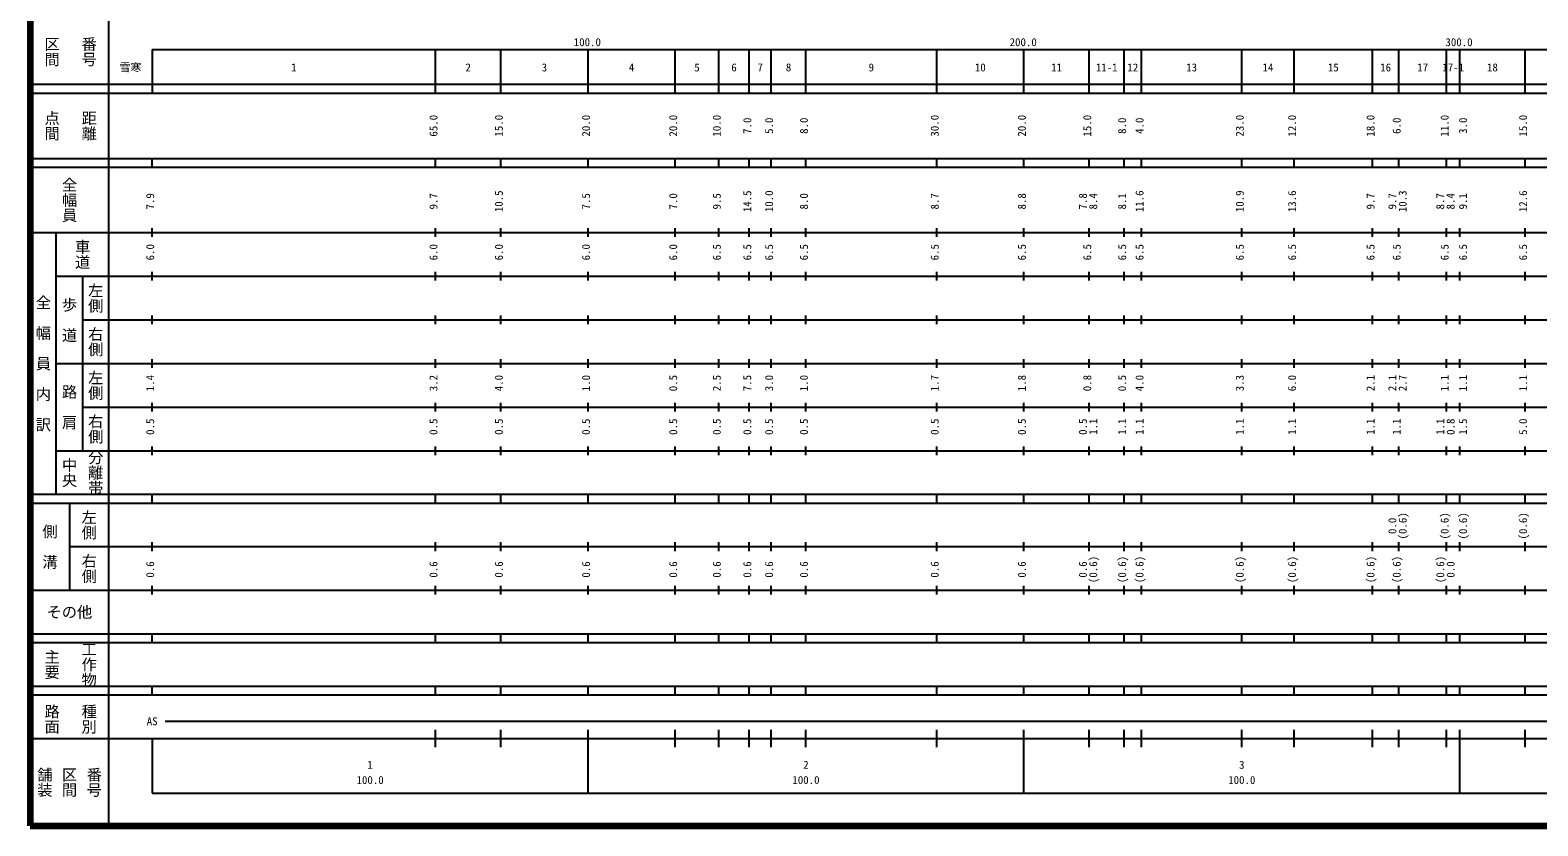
# Model space of a CAD drawing. Units: millimetres on the paper, enlarged 1000 times. Extents: x 40000 to 680000, y 20000 to 380000.
# Drawn here: x 40000 to 385927, y 20000 to 202409 of the extents above; entities that cross this region are included whole.
import ezdxf
from ezdxf.enums import TextEntityAlignment as Align

# ---------------------------------------------------------------- set-up
doc = ezdxf.new("R2010")
doc.units = ezdxf.units.MM
doc.header["$LTSCALE"] = 1000
doc.layers.add('M-TTL', color=2, linetype='Continuous', lineweight=140)
doc.layers.add('M-TTL-BAND', color=7, linetype='Continuous', lineweight=25)
doc.styles.add('@ＭＳ ゴシック', font='')
doc.styles.add('ＭＳ ゴシック', font='')
doc.styles.get('@ＭＳ ゴシック').set_extended_font_data('@MS Gothic')
doc.styles.get('ＭＳ ゴシック').set_extended_font_data('MS Gothic')

msp = doc.modelspace()

# ---------------------------------------------------------------- linework, layer by layer
at = {"layer": 'M-TTL'}
for p, q in [((40000, 380000), (40000, 20000)), ((40000, 20000), (680000, 20000))]:
    msp.add_line(p, q, dxfattribs=at)
at = {"layer": 'M-TTL-BAND'}
for p, q in [((58000, 370000), (58000, 20000)), ((68000, 198000), (579000, 198000)), ((68000, 198000), (68000, 188000)), ((133000, 188000), (133000, 198000)), ((148000, 188000), (148000, 198000)), ((168000, 188000), (168000, 198000)), ((188000, 188000), (188000, 198000)), ((198000, 188000), (198000, 198000)), ((205000, 188000), (205000, 198000)), ((210000, 188000), (210000, 198000)), ((218000, 188000), (218000, 198000)), ((248000, 188000), (248000, 198000)), ((268000, 188000), (268000, 198000)), ((283000, 188000), (283000, 198000)), ((291000, 188000), (291000, 198000)), ((295000, 188000), (295000, 198000)), ((318000, 188000), (318000, 198000)), ((330000, 188000), (330000, 198000)), ((348000, 188000), (348000, 198000)), ((354000, 188000), (354000, 198000)), ((365000, 188000), (365000, 198000)), ((368000, 188000), (368000, 198000)), ((383000, 188000), (383000, 198000)), ((40000, 190000), (579000, 190000)), ((40000, 188000), (579000, 188000)), ((40000, 173000), (579000, 173000)), ((68000, 171000), (68000, 173000)), ((133000, 171000), (133000, 173000)), ((148000, 171000), (148000, 173000)), ((168000, 171000), (168000, 173000)), ((188000, 171000), (188000, 173000)), ((198000, 171000), (198000, 173000)), ((205000, 171000), (205000, 173000)), ((210000, 171000), (210000, 173000)), ((218000, 171000), (218000, 173000)), ((248000, 171000), (248000, 173000)), ((268000, 171000), (268000, 173000)), ((283000, 171000), (283000, 173000)), ((291000, 171000), (291000, 173000)), ((295000, 171000), (295000, 173000)), ((318000, 171000), (318000, 173000)), ((330000, 171000), (330000, 173000)), ((348000, 171000), (348000, 173000)), ((354000, 171000), (354000, 173000)), ((365000, 171000), (365000, 173000)), ((368000, 171000), (368000, 173000)), ((383000, 171000), (383000, 173000)), ((40000, 171000), (579000, 171000)), ((40000, 156000), (579000, 156000)), ((46000, 96000), (46000, 156000)), ((68000, 155000), (68000, 157000)), ((133000, 155000), (133000, 157000)), ((148000, 155000), (148000, 157000)), ((168000, 155000), (168000, 157000)), ((188000, 155000), (188000, 157000)), ((198000, 155000), (198000, 157000)), ((205000, 155000), (205000, 157000)), ((210000, 155000), (210000, 157000)), ((218000, 155000), (218000, 157000)), ((248000, 155000), (248000, 157000)), ((268000, 155000), (268000, 157000)), ((283000, 155000), (283000, 157000)), ((291000, 155000), (291000, 157000)), ((295000, 155000), (295000, 157000)), ((318000, 155000), (318000, 157000)), ((330000, 155000), (330000, 157000)), ((348000, 155000), (348000, 157000)), ((354000, 155000), (354000, 157000)), ((365000, 155000), (365000, 157000)), ((368000, 155000), (368000, 157000)), ((383000, 155000), (383000, 157000)), ((46000, 146000), (579000, 146000)), ((52000, 146000), (52000, 106000)), ((68000, 145000), (68000, 147000)), ((133000, 145000), (133000, 147000)), ((148000, 145000), (148000, 147000)), ((168000, 145000), (168000, 147000)), ((188000, 145000), (188000, 147000)), ((198000, 145000), (198000, 147000)), ((205000, 145000), (205000, 147000)), ((210000, 145000), (210000, 147000)), ((218000, 145000), (218000, 147000)), ((248000, 145000), (248000, 147000)), ((268000, 145000), (268000, 147000)), ((283000, 145000), (283000, 147000)), ((291000, 145000), (291000, 147000)), ((295000, 145000), (295000, 147000)), ((318000, 145000), (318000, 147000)), ((330000, 145000), (330000, 147000)), ((348000, 145000), (348000, 147000)), ((354000, 145000), (354000, 147000)), ((365000, 145000), (365000, 147000)), ((368000, 145000), (368000, 147000)), ((383000, 145000), (383000, 147000)), ((52000, 136000), (579000, 136000)), ((68000, 135000), (68000, 137000)), ((133000, 135000), (133000, 137000)), ((148000, 135000), (148000, 137000)), ((168000, 135000), (168000, 137000)), ((188000, 135000), (188000, 137000)), ((198000, 135000), (198000, 137000)), ((205000, 135000), (205000, 137000)), ((210000, 135000), (210000, 137000)), ((218000, 135000), (218000, 137000)), ((248000, 135000), (248000, 137000)), ((268000, 135000), (268000, 137000)), ((283000, 135000), (283000, 137000)), ((291000, 135000), (291000, 137000)), ((295000, 135000), (295000, 137000)), ((318000, 135000), (318000, 137000)), ((330000, 135000), (330000, 137000)), ((348000, 135000), (348000, 137000)), ((354000, 135000), (354000, 137000)), ((365000, 135000), (365000, 137000)), ((368000, 135000), (368000, 137000)), ((383000, 135000), (383000, 137000)), ((46000, 126000), (579000, 126000)), ((68000, 125000), (68000, 127000)), ((133000, 125000), (133000, 127000)), ((148000, 125000), (148000, 127000)), ((168000, 125000), (168000, 127000)), ((188000, 125000), (188000, 127000)), ((198000, 125000), (198000, 127000)), ((205000, 125000), (205000, 127000)), ((210000, 125000), (210000, 127000)), ((218000, 125000), (218000, 127000)), ((248000, 125000), (248000, 127000)), ((268000, 125000), (268000, 127000)), ((283000, 125000), (283000, 127000)), ((291000, 125000), (291000, 127000)), ((295000, 125000), (295000, 127000)), ((318000, 125000), (318000, 127000)), ((330000, 125000), (330000, 127000)), ((348000, 125000), (348000, 127000)), ((354000, 125000), (354000, 127000)), ((365000, 125000), (365000, 127000)), ((368000, 125000), (368000, 127000)), ((383000, 125000), (383000, 127000)), ((52000, 116000), (579000, 116000)), ((68000, 115000), (68000, 117000)), ((133000, 115000), (133000, 117000)), ((148000, 115000), (148000, 117000)), ((168000, 115000), (168000, 117000)), ((188000, 115000), (188000, 117000)), ((198000, 115000), (198000, 117000)), ((205000, 115000), (205000, 117000)), ((210000, 115000), (210000, 117000)), ((218000, 115000), (218000, 117000)), ((248000, 115000), (248000, 117000)), ((268000, 115000), (268000, 117000)), ((283000, 115000), (283000, 117000)), ((291000, 115000), (291000, 117000)), ((295000, 115000), (295000, 117000)), ((318000, 115000), (318000, 117000)), ((330000, 115000), (330000, 117000)), ((348000, 115000), (348000, 117000)), ((354000, 115000), (354000, 117000)), ((365000, 115000), (365000, 117000)), ((368000, 115000), (368000, 117000)), ((383000, 115000), (383000, 117000)), ((46000, 106000), (579000, 106000)), ((68000, 105000), (68000, 107000)), ((133000, 105000), (133000, 107000)), ((148000, 105000), (148000, 107000)), ((168000, 105000), (168000, 107000)), ((188000, 105000), (188000, 107000)), ((198000, 105000), (198000, 107000)), ((205000, 105000), (205000, 107000)), ((210000, 105000), (210000, 107000)), ((218000, 105000), (218000, 107000)), ((248000, 105000), (248000, 107000)), ((268000, 105000), (268000, 107000)), ((283000, 105000), (283000, 107000)), ((291000, 105000), (291000, 107000)), ((295000, 105000), (295000, 107000)), ((318000, 105000), (318000, 107000)), ((330000, 105000), (330000, 107000)), ((348000, 105000), (348000, 107000)), ((354000, 105000), (354000, 107000)), ((365000, 105000), (365000, 107000)), ((368000, 105000), (368000, 107000)), ((383000, 105000), (383000, 107000)), ((40000, 96000), (579000, 96000)), ((40000, 94000), (579000, 94000)), ((49000, 94000), (49000, 74000)), ((68000, 94000), (68000, 96000)), ((133000, 94000), (133000, 96000)), ((148000, 94000), (148000, 96000)), ((168000, 94000), (168000, 96000)), ((188000, 94000), (188000, 96000)), ((198000, 94000), (198000, 96000)), ((205000, 94000), (205000, 96000)), ((210000, 94000), (210000, 96000)), ((218000, 94000), (218000, 96000)), ((248000, 94000), (248000, 96000)), ((268000, 94000), (268000, 96000)), ((283000, 94000), (283000, 96000)), ((291000, 94000), (291000, 96000)), ((295000, 94000), (295000, 96000)), ((318000, 94000), (318000, 96000)), ((330000, 94000), (330000, 96000)), ((348000, 94000), (348000, 96000)), ((354000, 94000), (354000, 96000)), ((365000, 94000), (365000, 96000)), ((368000, 94000), (368000, 96000)), ((383000, 94000), (383000, 96000)), ((49000, 84000), (579000, 84000)), ((68000, 83000), (68000, 85000)), ((133000, 83000), (133000, 85000)), ((148000, 83000), (148000, 85000)), ((168000, 83000), (168000, 85000)), ((188000, 83000), (188000, 85000)), ((198000, 83000), (198000, 85000)), ((205000, 83000), (205000, 85000)), ((210000, 83000), (210000, 85000)), ((218000, 83000), (218000, 85000)), ((248000, 83000), (248000, 85000)), ((268000, 83000), (268000, 85000)), ((283000, 83000), (283000, 85000)), ((291000, 83000), (291000, 85000)), ((295000, 83000), (295000, 85000)), ((318000, 83000), (318000, 85000)), ((330000, 83000), (330000, 85000)), ((348000, 83000), (348000, 85000)), ((354000, 83000), (354000, 85000)), ((365000, 83000), (365000, 85000)), ((368000, 83000), (368000, 85000)), ((383000, 83000), (383000, 85000)), ((40000, 74000), (579000, 74000)), ((68000, 73000), (68000, 75000)), ((133000, 73000), (133000, 75000)), ((148000, 73000), (148000, 75000)), ((168000, 73000), (168000, 75000)), ((188000, 73000), (188000, 75000)), ((198000, 73000), (198000, 75000)), ((205000, 73000), (205000, 75000)), ((210000, 73000), (210000, 75000)), ((218000, 73000), (218000, 75000)), ((248000, 73000), (248000, 75000)), ((268000, 73000), (268000, 75000)), ((283000, 73000), (283000, 75000)), ((291000, 73000), (291000, 75000)), ((295000, 73000), (295000, 75000)), ((318000, 73000), (318000, 75000)), ((330000, 73000), (330000, 75000)), ((348000, 73000), (348000, 75000)), ((354000, 73000), (354000, 75000)), ((365000, 73000), (365000, 75000)), ((368000, 73000), (368000, 75000)), ((383000, 73000), (383000, 75000)), ((40000, 64000), (579000, 64000)), ((68000, 62000), (68000, 64000)), ((133000, 62000), (133000, 64000)), ((148000, 62000), (148000, 64000)), ((168000, 62000), (168000, 64000)), ((188000, 62000), (188000, 64000)), ((198000, 62000), (198000, 64000)), ((205000, 62000), (205000, 64000)), ((210000, 62000), (210000, 64000)), ((218000, 62000), (218000, 64000)), ((248000, 62000), (248000, 64000)), ((268000, 62000), (268000, 64000)), ((283000, 62000), (283000, 64000)), ((291000, 62000), (291000, 64000)), ((295000, 62000), (295000, 64000)), ((318000, 62000), (318000, 64000)), ((330000, 62000), (330000, 64000)), ((348000, 62000), (348000, 64000)), ((354000, 62000), (354000, 64000)), ((365000, 62000), (365000, 64000)), ((368000, 62000), (368000, 64000)), ((383000, 62000), (383000, 64000)), ((40000, 62000), (579000, 62000)), ((40000, 52000), (579000, 52000)), ((68000, 50000), (68000, 52000)), ((133000, 50000), (133000, 52000)), ((148000, 50000), (148000, 52000)), ((168000, 50000), (168000, 52000)), ((188000, 50000), (188000, 52000)), ((198000, 50000), (198000, 52000)), ((205000, 50000), (205000, 52000)), ((210000, 50000), (210000, 52000)), ((218000, 50000), (218000, 52000)), ((248000, 50000), (248000, 52000)), ((268000, 50000), (268000, 52000)), ((283000, 50000), (283000, 52000)), ((291000, 50000), (291000, 52000)), ((295000, 50000), (295000, 52000)), ((318000, 50000), (318000, 52000)), ((330000, 50000), (330000, 52000)), ((348000, 50000), (348000, 52000)), ((354000, 50000), (354000, 52000)), ((365000, 50000), (365000, 52000)), ((368000, 50000), (368000, 52000)), ((383000, 50000), (383000, 52000)), ((40000, 50000), (579000, 50000)), ((71000, 44000), (565000, 44000)), ((133000, 38000), (133000, 42000)), ((148000, 38000), (148000, 42000)), ((168000, 27500), (168000, 42000)), ((188000, 38000), (188000, 42000)), ((198000, 38000), (198000, 42000)), ((205000, 38000), (205000, 42000)), ((210000, 38000), (210000, 42000)), ((218000, 38000), (218000, 42000)), ((248000, 38000), (248000, 42000)), ((268000, 27500), (268000, 42000)), ((283000, 38000), (283000, 42000)), ((291000, 38000), (291000, 42000)), ((295000, 38000), (295000, 42000)), ((318000, 38000), (318000, 42000)), ((330000, 38000), (330000, 42000)), ((348000, 38000), (348000, 42000)), ((354000, 38000), (354000, 42000)), ((365000, 38000), (365000, 42000)), ((368000, 27500), (368000, 42000)), ((383000, 38000), (383000, 42000)), ((40000, 40000), (579000, 40000)), ((68000, 40000), (68000, 27500)), ((68000, 27500), (579000, 27500))]:
    msp.add_line(p, q, dxfattribs=at)

# ---------------------------------------------------------------- texts
at = {"layer": 'M-TTL-BAND', "style": '@ＭＳ ゴシック'}
for s, p in [('区間', (45000, 197500)), ('番号', (53500, 197500)), ('点間', (45000, 180500)), ('距離', (53500, 180500)), ('全幅員', (49000, 163500)), ('車道', (52000, 151000)), ('左側', (55000, 141000)), ('全\u3000幅\u3000員\u3000内\u3000訳', (43000, 126000)), ('歩\u3000道', (49000, 136000)), ('右側', (55000, 131000)), ('路\u3000肩', (49000, 116000)), ('左側', (55000, 121000)), ('右側', (55000, 111000)), ('中央', (49000, 101000)), ('分離帯', (55000, 101000)), ('左側', (53500, 89000)), ('側\u3000溝', (44500, 84000)), ('右側', (53500, 79000)), ('主要', (45000, 57000)), ('工作物', (53500, 57000)), ('路面', (45000, 44500)), ('種別', (53500, 44500)), ('舗装', (43333, 30000)), ('区間', (49000, 30000)), ('番号', (54667, 30000))]:
    msp.add_text(s, height=2566, rotation=270, dxfattribs=at).set_placement(p, align=Align.MIDDLE_CENTER)
at = {"layer": 'M-TTL-BAND', "style": 'ＭＳ ゴシック'}
for s, p in [('100.0', (167844, 198195)), ('200.0', (267844, 198195)), ('300.0', (367844, 198195)), ('雪寒', (63017, 192405)), ('1', (100500, 192405)), ('2', (140500, 192405)), ('3', (158000, 192405)), ('4', (178000, 192405)), ('5', (193000, 192405)), ('6', (201500, 192405)), ('7', (207500, 192405)), ('8', (214000, 192405)), ('9', (233000, 192405)), ('10', (258000, 192405)), ('11', (275500, 192405)), ('11-1', (287000, 192405)), ('12', (293000, 192405)), ('13', (306500, 192405)), ('14', (324000, 192405)), ('15', (339000, 192405)), ('16', (351000, 192405)), ('17', (359500, 192405)), ('17-1', (366500, 192405)), ('18', (375500, 192405)), ('AS', (68000, 42500)), ('1', (118000, 32523)), ('2', (218000, 32523)), ('3', (318000, 32523)), ('100.0', (118000, 29033)), ('100.0', (218000, 29033)), ('100.0', (318000, 29033))]:
    msp.add_text(s, height=1833, dxfattribs=at).set_placement(p, align=Align.BOTTOM_CENTER)
for s, p in [('65.0', (134000, 180500)), ('15.0', (149000, 180500)), ('20.0', (169000, 180500)), ('20.0', (189000, 180500)), ('10.0', (199000, 180500)), ('7.0', (206000, 180500)), ('5.0', (211000, 180500)), ('8.0', (219000, 180500)), ('30.0', (249000, 180500)), ('20.0', (269000, 180500)), ('15.0', (284000, 180500)), ('8.0', (292000, 180500)), ('4.0', (296000, 180500)), ('23.0', (319000, 180500)), ('12.0', (331000, 180500)), ('18.0', (349000, 180500)), ('6.0', (355000, 180500)), ('11.0', (366000, 180500)), ('3.0', (370215, 180500)), ('15.0', (384000, 180500)), ('7.9', (69000, 163174)), ('9.7', (134000, 163174)), ('10.5', (149000, 163174)), ('7.5', (169000, 163174)), ('7.0', (189000, 163174)), ('9.5', (199000, 163174)), ('14.5', (206000, 163174)), ('10.0', (211000, 163174)), ('8.0', (219000, 163174)), ('8.7', (249000, 163174)), ('8.8', (269000, 163174)), ('7.8', (283000, 163174)), ('8.4', (285370, 163174)), ('8.1', (292000, 163174)), ('11.6', (296000, 163174)), ('10.9', (319000, 163174)), ('13.6', (331000, 163174)), ('9.7', (349000, 163174)), ('9.7', (354000, 163174)), ('10.3', (356370, 163174)), ('8.7', (365000, 163174)), ('8.4', (367370, 163174)), ('9.1', (370215, 163174)), ('12.6', (384000, 163174)), ('6.0', (69000, 151500)), ('6.0', (134000, 151500)), ('6.0', (149000, 151500)), ('6.0', (169000, 151500)), ('6.0', (189000, 151500)), ('6.5', (199000, 151500)), ('6.5', (206000, 151500)), ('6.5', (211000, 151500)), ('6.5', (219000, 151500)), ('6.5', (249000, 151500)), ('6.5', (269000, 151500)), ('6.5', (284000, 151500)), ('6.5', (292000, 151500)), ('6.5', (296000, 151500)), ('6.5', (319000, 151500)), ('6.5', (331000, 151500)), ('6.5', (349000, 151500)), ('6.5', (355000, 151500)), ('6.5', (366000, 151500)), ('6.5', (370215, 151500)), ('6.5', (384000, 151500)), ('1.4', (69000, 121500)), ('3.2', (134000, 121500)), ('4.0', (149000, 121500)), ('1.0', (169000, 121500)), ('0.5', (189000, 121500)), ('2.5', (199000, 121500)), ('7.5', (206000, 121500)), ('3.0', (211000, 121500)), ('1.0', (219000, 121500)), ('1.7', (249000, 121500)), ('1.8', (269000, 121500)), ('0.8', (284000, 121500)), ('0.5', (292000, 121500)), ('4.0', (296000, 121500)), ('3.3', (319000, 121500)), ('6.0', (331000, 121500)), ('2.1', (349000, 121500)), ('2.1', (354000, 121500)), ('2.7', (356370, 121500)), ('1.1', (366000, 121500)), ('1.1', (370215, 121500)), ('1.1', (384000, 121500)), ('0.5', (69000, 111500)), ('0.5', (134000, 111500)), ('0.5', (149000, 111500)), ('0.5', (169000, 111500)), ('0.5', (189000, 111500)), ('0.5', (199000, 111500)), ('0.5', (206000, 111500)), ('0.5', (211000, 111500)), ('0.5', (219000, 111500)), ('0.5', (249000, 111500)), ('0.5', (269000, 111500)), ('0.5', (283000, 111500)), ('1.1', (285370, 111500)), ('1.1', (292000, 111500)), ('1.1', (296000, 111500)), ('1.1', (319000, 111500)), ('1.1', (331000, 111500)), ('1.1', (349000, 111500)), ('1.1', (355000, 111500)), ('1.1', (365000, 111500)), ('0.8', (367370, 111500)), ('1.5', (370215, 111500)), ('5.0', (384000, 111500)), ('0.0', (354000, 88764)), ('(0.6)', (356370, 88764)), ('(0.6)', (366000, 88764)), ('(0.6)', (370215, 88764)), ('(0.6)', (384000, 88764)), ('0.6', (69000, 78764)), ('0.6', (134000, 78764)), ('0.6', (149000, 78764)), ('0.6', (169000, 78764)), ('0.6', (189000, 78764)), ('0.6', (199000, 78764)), ('0.6', (206000, 78764)), ('0.6', (211000, 78764)), ('0.6', (219000, 78764)), ('0.6', (249000, 78764)), ('0.6', (269000, 78764)), ('0.6', (283000, 78764)), ('(0.6)', (285370, 78764)), ('(0.6)', (292000, 78764)), ('(0.6)', (296000, 78764)), ('(0.6)', (319000, 78764)), ('(0.6)', (331000, 78764)), ('(0.6)', (349000, 78764)), ('(0.6)', (355000, 78764)), ('(0.6)', (365000, 78764)), ('0.0', (367370, 78764))]:
    msp.add_text(s, height=1833, rotation=90, dxfattribs=at).set_placement(p, align=Align.BOTTOM_CENTER)
msp.add_text('その他', height=2566, dxfattribs=at).set_placement((49000, 69000), align=Align.MIDDLE_CENTER)

doc.saveas('drawing.dxf')
